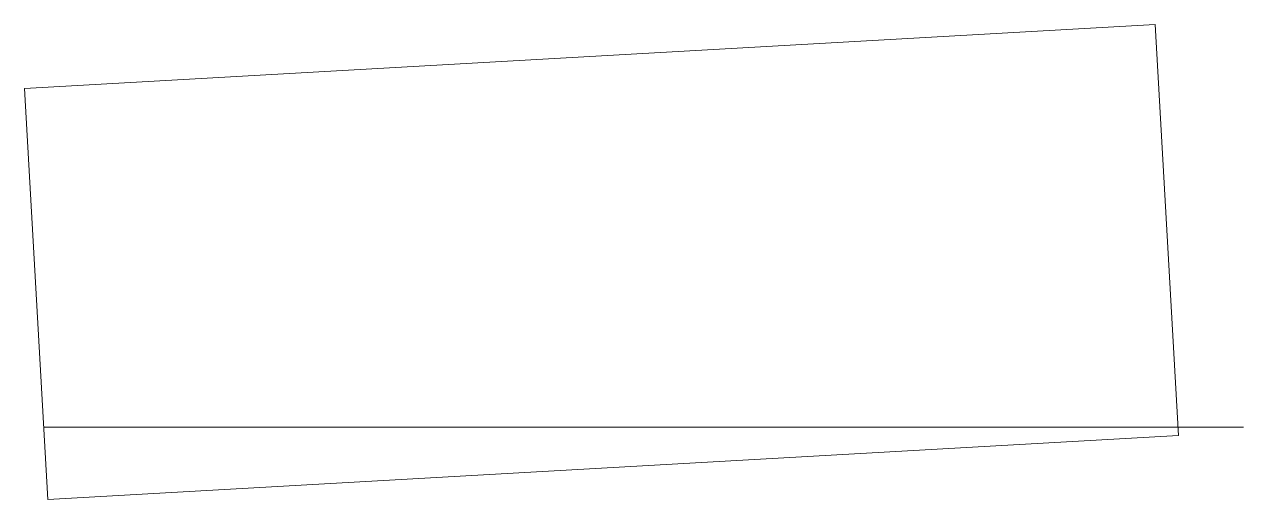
# Model space of a CAD drawing. Header units: millimetres. Extents: x -3 to 200, y -2 to 77.
import ezdxf

# ---------------------------------------------------------------- set-up
doc = ezdxf.new("R2010")
doc.units = ezdxf.units.MM
doc.layers.add('4. NP Layout & Text', color=3, linetype='Continuous', lineweight=13, true_color=0x00ff00)
doc.layers.add('5. NP Material Boundary', color=7, linetype='Continuous', lineweight=13)
picture_1 = doc.add_image_def('image1.png', size_in_pixel=(784, 285))

msp = doc.modelspace()

# ---------------------------------------------------------------- linework, layer by layer
at = {"layer": '4. NP Layout & Text'}
msp.add_line((0, 10), (200, 10), dxfattribs=at)

# ---------------------------------------------------------------- pictures from other files: only their frames are drawn
at = {"layer": '5. NP Material Boundary'}
image = msp.add_image(picture_1, insert=(0.58, -2.09), size_in_units=(188.84, 68.65), rotation=3.25, dxfattribs=at)
image.dxf.flags = 7

doc.saveas('drawing.dxf')
